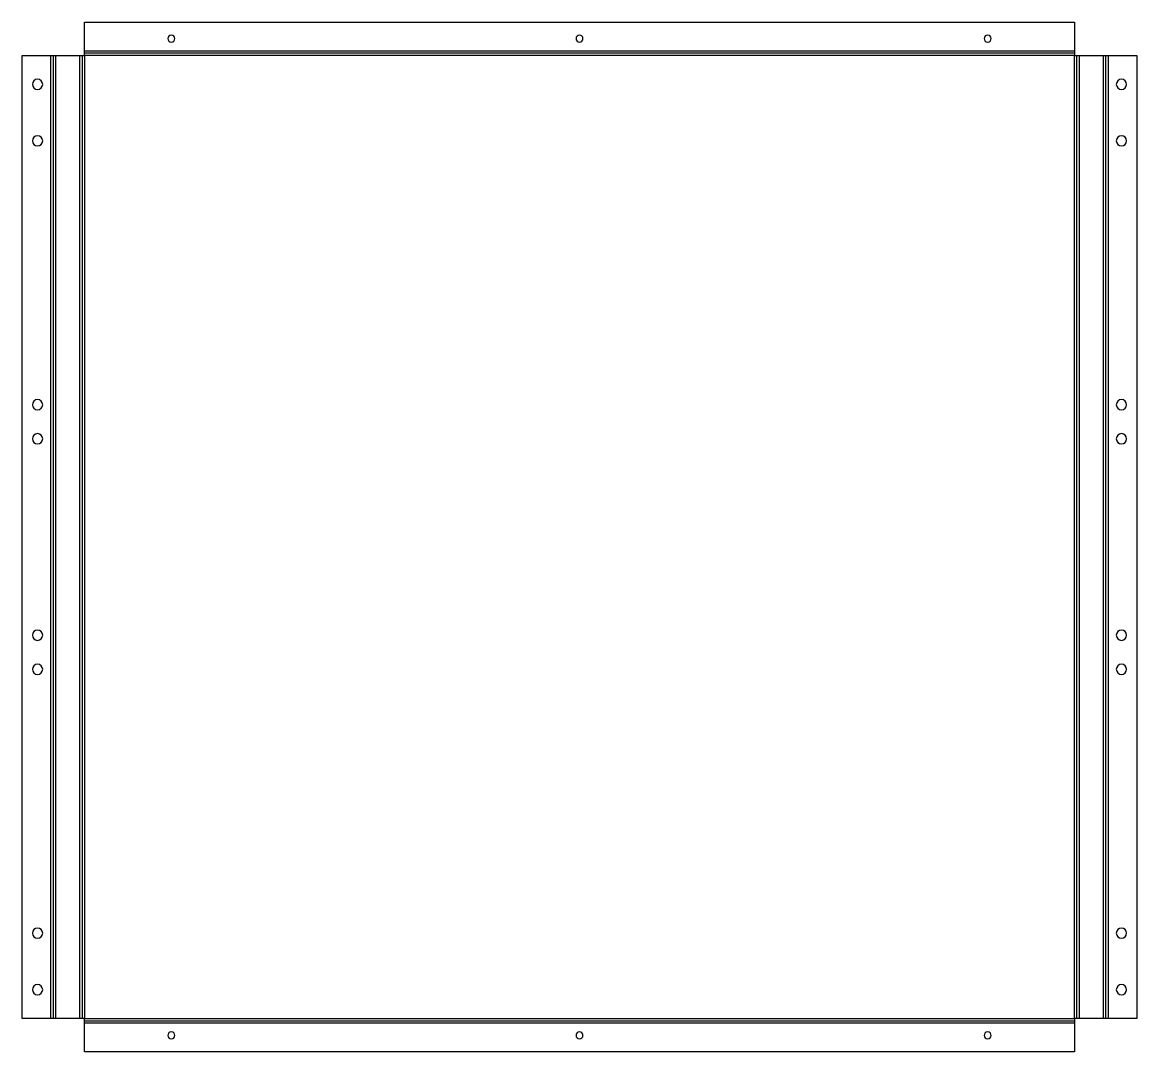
# Model space of a CAD drawing. Header units: millimetres. Extents: x -31 to 516, y 0 to 505.
import ezdxf

# ---------------------------------------------------------------- set-up
doc = ezdxf.new("R2010")
doc.units = ezdxf.units.MM

msp = doc.modelspace()

# ---------------------------------------------------------------- linework, layer by layer
at = {"layer": 'BEND'}
for p, q in [((-15.39, 488.26), (-15.39, 16.26)), ((-1.13, 488.26), (-1.13, 16.26)), ((485, 489.39), (0, 489.39)), ((486.13, 16.26), (486.13, 488.26)), ((500.39, 16.26), (500.39, 488.26)), ((0, 15.13), (485, 15.13))]:
    msp.add_line(p, q, dxfattribs=at)
at = {"layer": 'BEND_EXTENT'}
for p, q in [((-16.52, 16.26), (-16.52, 488.26)), ((-14.26, 488.26), (-14.26, 16.26)), ((-2.26, 16.26), (-2.26, 488.26)), ((0, 490.52), (485, 490.52)), ((487.26, 488.26), (487.26, 16.26)), ((499.26, 16.26), (499.26, 488.26)), ((501.52, 488.26), (501.52, 16.26)), ((485, 14), (0, 14))]:
    msp.add_line(p, q, dxfattribs=at)
msp.add_lwpolyline([(0, 16.26), (485, 16.26), (485, 488.26), (0, 488.26)], close=True, dxfattribs=at)
at = {"layer": 'INTERIOR_PROFILES', "extrusion": (0, 0, -1)}
for centre, radius in [((-42.5, 496.52), 1.7), ((-242.5, 496.52), 1.7), ((-442.5, 496.52), 1.7), ((23.02, 474.11), 2.5), ((-508.02, 474.11), 2.5), ((23.02, 446.41), 2.5), ((-508.02, 446.41), 2.5), ((23.02, 317.11), 2.5), ((-508.02, 317.11), 2.5), ((23.02, 300.41), 2.5), ((-508.02, 300.41), 2.5), ((23.02, 204.11), 2.5), ((-508.02, 204.11), 2.5), ((23.02, 187.41), 2.5), ((-508.02, 187.41), 2.5), ((23.02, 58.11), 2.5), ((-508.02, 58.11), 2.5), ((23.02, 30.41), 2.5), ((-508.02, 30.41), 2.5), ((-42.5, 8), 1.7), ((-242.5, 8), 1.7), ((-442.5, 8), 1.7)]:
    msp.add_circle(centre, radius, dxfattribs=at)
at = {"layer": 'OUTER_PROFILES'}
for p, q in [((0, 490.52), (0, 504.52)), ((0, 504.52), (485, 504.52)), ((485, 504.52), (485, 490.52)), ((-30.52, 16.26), (-30.52, 488.26)), ((-30.52, 488.26), (-2.26, 488.26)), ((-2.26, 488.26), (0, 488.26)), ((0, 488.26), (0, 490.52)), ((485, 490.52), (485, 488.26)), ((485, 488.26), (487.26, 488.26)), ((487.26, 488.26), (515.52, 488.26)), ((515.52, 488.26), (515.52, 16.26)), ((-2.26, 16.26), (-30.52, 16.26)), ((0, 16.26), (-2.26, 16.26)), ((0, 14), (0, 16.26)), ((0, 0), (0, 14)), ((487.26, 16.26), (485, 16.26)), ((485, 16.26), (485, 14)), ((485, 14), (485, 0)), ((515.52, 16.26), (487.26, 16.26)), ((485, 0), (0, 0))]:
    msp.add_line(p, q, dxfattribs=at)

doc.saveas('drawing.dxf')
